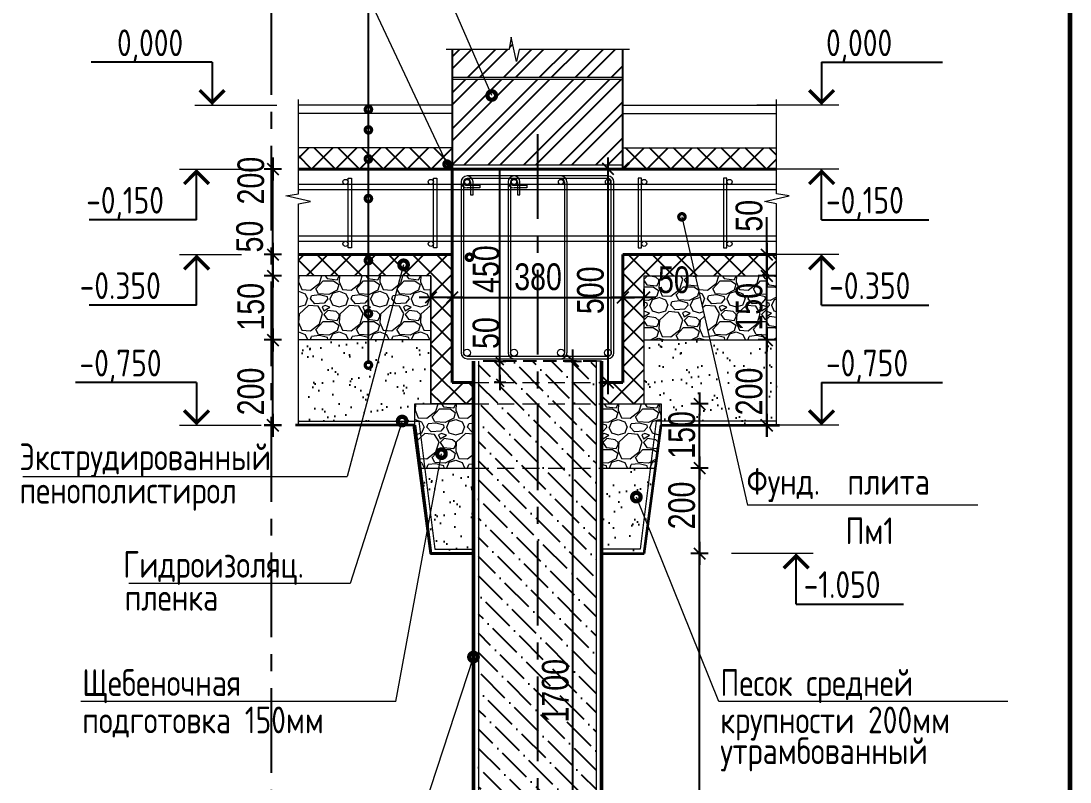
# Model space of a CAD drawing. Extents: x -12289450 to -10763036, y -7834513 to -6150123.
# Drawn here: x -11109377 to -11099544, y -7818330 to -7811202 of the extents above; entities that cross this region are included whole.
import ezdxf

# ---------------------------------------------------------------- set-up
doc = ezdxf.new("R2010")
doc.units = 0
doc.header["$LTSCALE"] = 25
for name, pattern in [('CENTER', [50.8, 31.75, -6.35, 6.35, -6.35]), ('DASHED', [0.75, 0.5, -0.25]), ('HIDDEN', [9.525, 6.35, -3.175])]:
    doc.linetypes.add(name, pattern=pattern)
for name, color, linetype in [('004-ВСПЛИНИИ', 15, 'Continuous'), ('005-РАЗМЕРЫ', 252, 'Continuous'), ('008-ШТРИХОВКА', 252, 'Continuous'), ('014-ОСИ', 251, 'CENTER'), ('osnovnie', 7, 'Continuous')]:
    doc.layers.add(name, color=color, linetype=linetype)
for name, color, linetype, lineweight in [('ROSTV', 5, 'Continuous', 30), ('СТЕНЫ', 5, 'Continuous', 40), ('ФУНДАМЕНТ', 5, 'Continuous', 30), ('фундаменты', 52, 'Continuous', 35)]:
    doc.layers.add(name, color=color, linetype=linetype, lineweight=lineweight)
doc.styles.add('GOST 2.304', font='cs_gost2304.shx')
doc.styles.add('TXT0', font='txt', dxfattribs={"width": 0.8})
pattern_1 = [(45, (-11103735.54, -7812589.54), (-112.253, 112.253), []), (135, (-11103735.54, -7812589.54), (-112.253, -112.253), [])]

# ---------------------------------------------------------------- blocks, each defined once
blk = doc.blocks.new('A8MITTA', base_point=(3180, 3140))
for p, q in [((3180, 3155), (3180, 3125)), ((3160, 3140), (3200, 3140)), ((3170, 3130), (3190, 3150))]:
    blk.add_line(p, q)

msp = doc.modelspace()

# ---------------------------------------------------------------- hatches: boundary and pattern name
at = {"layer": '005-РАЗМЕРЫ', "ltscale": 5}
h = msp.add_hatch(dxfattribs=at)
h.set_pattern_fill('ANSI32', color=256, scale=25, style=0)
h.set_pattern_definition([(45, (-11105335.54, -7812549.54), (-168.38, 168.38), []), (45, (-11105223.3, -7812549.54), (-168.38, 168.38), [])])
h.paths.add_polyline_path([(-11103735.5, -7811729.5), (-11103735.5, -7811469.5), (-11104707.4, -7811469.5), (-11104731.7, -7811582.8), (-11104782.3, -7811353.3), (-11104801.5, -7811469.5), (-11105151.9, -7811469.5), (-11105038.6, -7811729.5)])
h.paths.add_polyline_path([(-11105029.8, -7811749.5), (-11104972.3, -7811881.6, -0.5404), (-11104944.4, -7811899.8, -1), (-11104984.3, -7811899.8, -0.298364), (-11104972.3, -7811881.6), (-11105029.8, -7811749.5), (-11105335.5, -7811749.5), (-11105335.5, -7812549.5), (-11103735.5, -7812549.5), (-11103735.5, -7811749.5)])
h.paths.add_polyline_path([(-11105038.6, -7811729.5), (-11105151.9, -7811469.5), (-11105335.5, -7811469.5), (-11105335.5, -7811729.5)])
at = {"layer": '005-РАЗМЕРЫ', "lineweight": 9, "ltscale": 5}
h = msp.add_hatch(dxfattribs=at)
h.set_pattern_fill('GRAVEL', color=256, scale=15, style=0)
h.set_pattern_definition([(228.0128, (-11105411.222, -7815008.542), (-3048, -3429), [51.258, -5074.573]), (184.96974, (-11105445.512, -7815046.642), (4572, 381.00002), [87.961, -8708.107]), (132.51045, (-11105533.142, -7815054.262), (3810, -4191), [62.022, -6140.208]), (267.2737, (-11105681.732, -7815149.512), (381, 7620), [80.101, -7929.966]), (292.83365, (-11105685.542, -7815229.522), (-1905, 4572), [78.545, -7775.971]), (357.2737, (-11105655.062, -7815301.912), (-7620, 381), [80.101, -7929.966]), (37.69424, (-11105575.052, -7815305.722), (-4953, -3810), [105.929, -10486.967]), (72.25533, (-11105491.232, -7815240.952), (2667, 8382), [100.008, -9900.788]), (121.42957, (-11105460.752, -7815145.702), (-3048, 4953), [80.372, -7956.832]), (175.2364, (-11105502.662, -7815077.122), (4191, -381), [91.757, -4496.09]), (222.39744, (-11105594.102, -7815069.502), (-4572, -4191), [118.662, -11747.516]), (138.8141, (-11105304.542, -7815153.32), (-2667, 2286), [40.5, -4009.585]), (171.46923, (-11105335.022, -7815126.652), (4953, -762), [77.052, -7628.196]), (225, (-11105411.22, -7815115.22), (-5e-14, -381), [53.88, -484.934]), (203.1986, (-11105437.89, -7815069.5), (1905, 762), [29.016, -2872.593]), (291.8014, (-11105464.56, -7815080.93), (-381, 1143), [41.035, -2010.713]), (30.9638, (-11105449.32, -7815119.03), (1143, 762), [66.648, -2154.945]), (161.565, (-11105392.17, -7815084.74), (762, -381), [48.193, -1156.635]), (16.38954, (-11105685.542, -7815080.932), (3810, 1143), [67.513, -6683.824]), (70.3462, (-11105620.772, -7815061.882), (-1524, -4191), [56.64, -5607.332]), (293.1986, (-11105392.17, -7815008.54), (-762, 1905), [58.032, -2843.578]), (343.61046, (-11105369.312, -7815061.882), (-3810, 1143), [67.513, -6683.824]), (339.444, (-11105685.54, -7815317.15), (-1905, 762), [65.105, -3190.16]), (294.77514, (-11105624.582, -7815340.012), (-1905, 4191), [54.551, -5400.539]), (66.8014, (-11105388.36, -7815389.54), (762, 1905), [58.032, -2843.578]), (17.354, (-11105365.502, -7815336.202), (-4953, -1524), [63.867, -6322.856]), (69.444, (-11105575.05, -7815389.54), (-762, -1905), [32.553, -3222.713]), (101.31, (-11105411.22, -7815389.54), (-381, 1524), [19.427, -1923.3]), (165.9638, (-11105415.03, -7815370.49), (1143, -381), [78.545, -1492.358]), (186.009, (-11105491.232, -7815351.442), (3810, 381), [72.79, -7206.205]), (303.69, (-11105449.32, -7815153.32), (-381, 762), [54.95, -1318.766]), (353.15723, (-11105418.842, -7815199.042), (6477, -762), [95.934, -9497.401]), (60.9454, (-11105323.592, -7815210.47), (-1524, -2667), [39.226, -3883.409]), (90, (-11105304.54, -7815176.2), (-381, 381), [22.86, -358.14]), (120.2564, (-11105498.852, -7815340.012), (1524, -2667), [52.93, -5240.091]), (48.0128, (-11105525.522, -7815294.292), (3048, 3429), [102.516, -5023.314]), (0, (-11105456.94, -7815218.1), (381, 381), [99.06, -281.94]), (325.30485, (-11105357.882, -7815218.092), (3810, -2667), [60.241, -5963.898]), (254.0546, (-11105308.35, -7815252.38), (-381, -1524), [55.474, -2718.248]), (207.646, (-11105323.592, -7815305.722), (-7239, -3810), [90.322, -8941.87]), (175.4261, (-11105403.602, -7815347.632), (-4953, 381), [95.554, -9459.877])])
h.paths.add_polyline_path([(-11105135.5, -7814789.5), (-11105685.5, -7814789.5), (-11105685.5, -7814949.5), (-11105648.1, -7814949.5), (-11105593.1, -7815389.5), (-11105505.5, -7815389.5), (-11105445, -7815273.1, -0.280034), (-11105455.8, -7815255.4, -1), (-11105415.9, -7815255.4, -0.562458), (-11105445, -7815273.1), (-11105505.5, -7815389.5), (-11105135.5, -7815389.5)])
h.paths.add_polyline_path([(-11103423, -7814949.5), (-11103375.5, -7814949.5), (-11103375.5, -7814789.5), (-11103935.5, -7814789.5), (-11103935.5, -7815389.5), (-11103478, -7815389.5)])
h.paths.add_polyline_path([(-11103250.8, -7813958.3, -0.414214), (-11103265.8, -7813943.3, -0.414214), (-11103250.8, -7813928.3), (-11103250.8, -7813589.5), (-11103535.5, -7813589.5), (-11103535.5, -7814189.5), (-11103250.8, -7814189.5)])
h.paths.add_polyline_path([(-11103055.9, -7813589.5), (-11103250.8, -7813589.5), (-11103250.8, -7813928.3, -0.414214), (-11103235.8, -7813943.3, -0.414214), (-11103250.8, -7813958.3), (-11103250.8, -7814189.5), (-11102919.3, -7814189.5)])
h.paths.add_polyline_path([(-11102386.6, -7813589.5), (-11102467.6, -7813589.5), (-11103055.9, -7813589.5), (-11102919.3, -7814189.5), (-11102386.6, -7814189.5)], flags=16)
h.paths.add_polyline_path([(-11102294.2, -7813589.5), (-11103055.9, -7813589.5), (-11102919.3, -7814189.5), (-11102294.2, -7814189.5)])
h.paths.add_polyline_path([(-11105648.1, -7814949.5), (-11105685.5, -7814949.5), (-11105685.5, -7814989.5), (-11105635.5, -7815389.5), (-11105593.1, -7815389.5)], flags=17)
h.paths.add_polyline_path([(-11103375.5, -7814989.5), (-11103375.5, -7814949.5), (-11103423, -7814949.5), (-11103478, -7815389.5), (-11103428.9, -7815389.5)], flags=17)
h.paths.add_polyline_path([(-11103469.2, -7813815.2), (-11103044.2, -7813815.2), (-11103044.2, -7813440.2), (-11103469.2, -7813440.2)], flags=9)
h.paths.add_polyline_path([(-11102364.1, -7814158.3), (-11102364.1, -7813599.9), (-11102739.1, -7813599.9), (-11102739.1, -7814158.3)], flags=24)
h = msp.add_hatch(dxfattribs=at)
h.set_pattern_fill('GRAVEL', color=256, scale=15, style=0)
h.set_pattern_definition([(228.0128, (-11106502.596, -7813808.542), (-3048, -3429), [51.258, -5074.573]), (184.9697, (-11106536.886, -7813846.642), (4572, 381.00002), [87.96, -8708.107]), (132.5104, (-11106624.516, -7813854.262), (3810, -4191), [62.022, -6140.208]), (267.2737, (-11106773.106, -7813949.512), (381, 7620), [80.1, -7929.966]), (292.8337, (-11106776.916, -7814029.522), (-1905, 4572), [78.545, -7775.971]), (357.2737, (-11106746.436, -7814101.912), (-7620, 381), [80.1, -7929.966]), (37.6942, (-11106666.426, -7814105.722), (-4953, -3810), [105.929, -10486.967]), (72.2553, (-11106582.606, -7814040.952), (2667, 8382), [100.008, -9900.788]), (121.4296, (-11106552.126, -7813945.702), (-3048, 4953), [80.372, -7956.832]), (175.2364, (-11106594.036, -7813877.122), (4191, -381), [91.757, -4496.09]), (222.3974, (-11106685.476, -7813869.502), (-4572, -4191), [118.662, -11747.516]), (138.814, (-11106395.916, -7813953.32), (-2667, 2286), [40.5, -4009.585]), (171.4692, (-11106426.396, -7813926.652), (4953, -762), [77.052, -7628.196]), (225, (-11106502.6, -7813915.22), (-5e-14, -381), [53.88, -484.93]), (203.1986, (-11106529.266, -7813869.5), (1905, 762), [29.016, -2872.593]), (291.8014, (-11106555.936, -7813880.93), (-381, 1143), [41.035, -2010.713]), (30.964, (-11106540.696, -7813919.03), (1143, 762), [66.65, -2154.945]), (161.565, (-11106483.55, -7813884.74), (762, -381), [48.19, -1156.635]), (16.3895, (-11106776.916, -7813880.932), (3810, 1143), [67.513, -6683.824]), (70.3462, (-11106712.146, -7813861.882), (-1524, -4191), [56.64, -5607.332]), (293.1986, (-11106483.546, -7813808.54), (-762, 1905), [58.032, -2843.578]), (343.6105, (-11106460.686, -7813861.882), (-3810, 1143), [67.513, -6683.824]), (339.444, (-11106776.916, -7814117.15), (-1905, 762), [65.105, -3190.16]), (294.7751, (-11106715.956, -7814140.012), (-1905, 4191), [54.55, -5400.54]), (66.8014, (-11106479.736, -7814189.54), (762, 1905), [58.032, -2843.578]), (17.354, (-11106456.876, -7814136.202), (-4953, -1524), [63.867, -6322.856]), (69.444, (-11106666.426, -7814189.54), (-762, -1905), [32.553, -3222.713]), (101.31, (-11106502.596, -7814189.54), (-381, 1524), [19.427, -1923.3]), (165.964, (-11106506.41, -7814170.49), (1143, -381), [78.545, -1492.36]), (186.009, (-11106582.606, -7814151.442), (3810, 381), [72.79, -7206.205]), (303.69, (-11106540.7, -7813953.32), (-381, 762), [54.95, -1318.766]), (353.1572, (-11106510.216, -7813999.042), (6477, -762), [95.934, -9497.401]), (60.9454, (-11106414.966, -7814010.47), (-1524, -2667), [39.226, -3883.41]), (90, (-11106395.9, -7813976.2), (-381, 381), [22.86, -358.14]), (120.2564, (-11106590.226, -7814140.012), (1524, -2667), [52.93, -5240.09]), (48.0128, (-11106616.896, -7814094.292), (3048, 3429), [102.516, -5023.314]), (0, (-11106548.3, -7814018.1), (381, 381), [99.06, -281.94]), (325.3048, (-11106449.256, -7814018.092), (3810, -2667), [60.241, -5963.898]), (254.0546, (-11106399.726, -7814052.38), (-381, -1524), [55.474, -2718.248]), (207.646, (-11106414.966, -7814105.722), (-7239, -3810), [90.322, -8941.87]), (175.4261, (-11106494.976, -7814147.632), (-4953, 381), [95.554, -9459.877])])
h.paths.add_polyline_path([(-11105977.9, -7814189.5), (-11105535.5, -7814189.5), (-11105535.5, -7813589.5), (-11105818.4, -7813589.5)])
h.paths.add_polyline_path([(-11105977.9, -7814189.5), (-11105818.4, -7813589.5), (-11106776.9, -7813589.5), (-11106776.9, -7814189.5)])
h = msp.add_hatch(dxfattribs=at)
h.set_pattern_fill('GRAVEL', color=256, scale=15, style=0)
h.set_pattern_definition([(228.013, (-11102781.537, -7813808.542), (-3048, -3429), [51.258, -5074.573]), (184.9697, (-11102815.827, -7813846.642), (4572, 381), [87.96, -8708.107]), (132.5104, (-11102903.457, -7813854.262), (3810, -4191), [62.022, -6140.208]), (267.2737, (-11103052.047, -7813949.512), (381, 7620), [80.1, -7929.966]), (292.8337, (-11103055.857, -7814029.522), (-1905, 4572), [78.545, -7775.971]), (357.2737, (-11103025.377, -7814101.912), (-7620, 381), [80.1, -7929.966]), (37.6942, (-11102945.367, -7814105.722), (-4953, -3810), [105.929, -10486.967]), (72.2553, (-11102861.547, -7814040.952), (2667, 8382), [100.008, -9900.788]), (121.4296, (-11102831.067, -7813945.702), (-3048, 4953), [80.372, -7956.832]), (175.2364, (-11102872.977, -7813877.122), (4191, -381), [91.757, -4496.09]), (222.3974, (-11102964.417, -7813869.502), (-4572, -4191), [118.662, -11747.516]), (138.814, (-11102674.857, -7813953.32), (-2667, 2286), [40.5, -4009.585]), (171.4692, (-11102705.337, -7813926.652), (4953, -762), [77.052, -7628.196]), (225, (-11102781.54, -7813915.22), (-5e-14, -381), [53.88, -484.93]), (203.199, (-11102808.207, -7813869.5), (1905, 762), [29.016, -2872.593]), (291.801, (-11102834.88, -7813880.93), (-381, 1143), [41.035, -2010.713]), (30.964, (-11102819.637, -7813919.03), (1143, 762), [66.65, -2154.945]), (161.565, (-11102762.49, -7813884.74), (762, -381), [48.19, -1156.635]), (16.3895, (-11103055.857, -7813880.932), (3810, 1143), [67.513, -6683.824]), (70.346, (-11102991.087, -7813861.882), (-1524, -4191), [56.64, -5607.332]), (293.199, (-11102762.487, -7813808.54), (-762, 1905), [58.03, -2843.578]), (343.6105, (-11102739.627, -7813861.882), (-3810, 1143), [67.513, -6683.824]), (339.444, (-11103055.857, -7814117.15), (-1905, 762), [65.105, -3190.16]), (294.775, (-11102994.897, -7814140.012), (-1905, 4191), [54.55, -5400.54]), (66.8014, (-11102758.677, -7814189.54), (762, 1905), [58.032, -2843.578]), (17.354, (-11102735.817, -7814136.202), (-4953, -1524), [63.867, -6322.856]), (69.444, (-11102945.367, -7814189.54), (-762, -1905), [32.553, -3222.713]), (101.31, (-11102781.54, -7814189.54), (-381, 1524), [19.427, -1923.3]), (165.964, (-11102785.35, -7814170.49), (1143, -381), [78.545, -1492.36]), (186.009, (-11102861.547, -7814151.442), (3810, 381), [72.79, -7206.205]), (303.69, (-11102819.64, -7813953.32), (-381, 762), [54.95, -1318.77]), (353.1572, (-11102789.157, -7813999.042), (6477, -762), [95.934, -9497.401]), (60.9454, (-11102693.907, -7814010.47), (-1524, -2667), [39.226, -3883.41]), (90, (-11102674.86, -7813976.2), (-381, 381), [22.86, -358.14]), (120.2564, (-11102869.167, -7814140.012), (1524, -2667), [52.93, -5240.09]), (48.013, (-11102895.837, -7814094.292), (3048, 3429), [102.516, -5023.314]), (0, (-11102827.26, -7814018.1), (381, 381), [99.06, -281.94]), (325.305, (-11102728.197, -7814018.092), (3810, -2667), [60.241, -5963.898]), (254.055, (-11102678.667, -7814052.38), (-381, -1524), [55.474, -2718.248]), (207.646, (-11102693.907, -7814105.722), (-7239, -3810), [90.322, -8941.87]), (175.426, (-11102773.917, -7814147.632), (-4953, 381), [95.554, -9459.877])])
h.paths.add_polyline_path([(-11102919.3, -7814189.5), (-11102386.6, -7814189.5), (-11102386.6, -7813589.5), (-11102467.6, -7813589.5), (-11103055.9, -7813589.5)])
h.paths.add_polyline_path([(-11102364.1, -7814158.3), (-11102364.1, -7813599.9), (-11102739.1, -7813599.9), (-11102739.1, -7814158.3)], flags=9)
at = {"layer": '005-РАЗМЕРЫ', "ltscale": 5}
h = msp.add_hatch(dxfattribs=at)
h.set_pattern_fill('AR-SAND', color=256, scale=5, style=0)
h.set_pattern_definition([(37.5, (-11106776.92, -7814949.54), (-8, 244.707), [0, -193.04, 0, -215.9, 0, -206.375]), (7.5, (-11106776.9, -7814949.54), (224.76, 358.41), [0, -104.14, 0, -173.99, 0, -66.675]), (327.5, (-11106933.13, -7814949.54), (395.496, 0.72), [0, -63.5, 0, -228.6, 0, -298.45]), (317.5, (-11106933.13, -7814949.54), (381.78, 111.465), [0, -31.75, 0, -149.86, 0, -171.45])])
h.paths.add_polyline_path([(-11106180, -7814949.5), (-11105824.1, -7814949.5, -1), (-11105784.2, -7814949.5), (-11105685.5, -7814949.5), (-11105685.5, -7814789.5), (-11105535.5, -7814789.5), (-11105535.5, -7814189.5), (-11105977.9, -7814189.5)])
h.paths.add_polyline_path([(-11106776.9, -7814949.5), (-11106180, -7814949.5), (-11105977.9, -7814189.5), (-11106776.9, -7814189.5)])
h = msp.add_hatch(dxfattribs=at)
h.set_pattern_fill('AR-SAND', color=256, scale=5, style=0)
h.set_pattern_definition([(37.5, (-11105635.54, -7816189.54), (-8, 244.707), [0, -193.04, 0, -215.9, 0, -206.375]), (7.5, (-11105635.54, -7816189.54), (224.762, 358.413), [0, -104.14, 0, -173.99, 0, -66.675]), (327.5, (-11105791.75, -7816189.54), (395.496, 0.719), [0, -63.5, 0, -228.6, 0, -298.45]), (317.5, (-11105791.75, -7816189.54), (381.778, 111.465), [0, -31.75, 0, -149.86, 0, -171.45])])
h.paths.add_polyline_path([(-11102294.2, -7814189.5), (-11103250.8, -7814189.5), (-11103250.8, -7814410.2, -0.414214), (-11103235.8, -7814425.2, -1), (-11103265.8, -7814425.2, -0.414214), (-11103250.8, -7814410.2), (-11103250.8, -7814189.5), (-11103535.5, -7814189.5), (-11103535.5, -7814789.5), (-11103375.5, -7814789.5), (-11103375.5, -7814989.5), (-11102294.2, -7814989.5)])
h.paths.add_polyline_path([(-11105135.5, -7815389.5), (-11105505.5, -7815389.5), (-11105576.1, -7815525.7), (-11105498.1, -7816149.5), (-11105135.5, -7816149.5)])
h.paths.add_polyline_path([(-11105576.1, -7815525.7), (-11105610.3, -7815591.6), (-11105535.5, -7816189.5), (-11105135.5, -7816189.5), (-11105135.5, -7816149.5), (-11105498.1, -7816149.5)])
h.paths.add_polyline_path([(-11103735.5, -7815389.5), (-11103935.5, -7815389.5), (-11103935.5, -7816149.5), (-11103735.5, -7816149.5)])
h.paths.add_polyline_path([(-11103478, -7815389.5), (-11103735.5, -7815389.5), (-11103735.5, -7816149.5), (-11103573, -7816149.5)])
h.paths.add_polyline_path([(-11103428.9, -7815389.5), (-11103478, -7815389.5), (-11103573, -7816149.5), (-11103735.5, -7816149.5), (-11103735.5, -7816189.5), (-11103535.5, -7816189.5)])
h.paths.add_polyline_path([(-11103735.5, -7816149.5), (-11103935.5, -7816149.5), (-11103935.5, -7816189.5), (-11103735.5, -7816189.5)])
h.paths.add_polyline_path([(-11105593.1, -7815389.5), (-11105635.5, -7815389.5), (-11105610.3, -7815591.6), (-11105576.1, -7815525.7)])
h.paths.add_polyline_path([(-11105505.5, -7815389.5), (-11105593.1, -7815389.5), (-11105576.1, -7815525.7)])
h.paths.add_polyline_path([(-11102364.1, -7814968.2), (-11102364.1, -7814376.6), (-11102739.1, -7814376.6), (-11102739.1, -7814968.2)], flags=24)
h.paths.add_polyline_path([(-11102994.9, -7815358.3), (-11102994.9, -7814799.9), (-11103369.9, -7814799.9), (-11103369.9, -7815358.3)], flags=9)
at = {"layer": '008-ШТРИХОВКА', "ltscale": 5}
h = msp.add_hatch(dxfattribs=at)
h.set_pattern_fill('ANSI37', color=256, scale=50, style=0)
h.set_pattern_definition(pattern_1)
h.paths.add_polyline_path([(-11106776.9, -7812389.5), (-11105335.5, -7812389.5), (-11105335.5, -7812549.5), (-11105335.5, -7812589.5), (-11106776.9, -7812589.5)])
h.paths.add_polyline_path([(-11105835.3, -7812494.3, 1), (-11105805.3, -7812494.3, 1)], flags=16)
h = msp.add_hatch(dxfattribs=at)
h.set_pattern_fill('ANSI37', color=256, scale=50, style=0)
h.set_pattern_definition(pattern_1)
h.paths.add_polyline_path([(-11102294.2, -7812389.5), (-11103735.5, -7812389.5), (-11103735.5, -7812549.5), (-11103735.5, -7812589.5), (-11102294.2, -7812589.5)])
h.paths.add_polyline_path([(-11103235.8, -7812494.3, -1), (-11103265.8, -7812494.3, -1)], flags=16)
h = msp.add_hatch(dxfattribs=at)
h.set_pattern_fill('ANSI37', color=256, scale=50, style=0)
h.set_pattern_definition([(45, (-11106776.92, -7814789.54), (-112.253, 112.253), []), (135, (-11106776.92, -7814789.54), (-112.253, -112.253), [])])
h.paths.add_polyline_path([(-11106776.9, -7813389.5), (-11106776.9, -7813589.5), (-11105842.5, -7813589.5), (-11105799.8, -7813504, -0.284174), (-11105810.8, -7813486.2, -1), (-11105770.9, -7813486.2, -0.557421), (-11105799.8, -7813504), (-11105842.5, -7813589.5), (-11105535.5, -7813589.5), (-11105535.5, -7813792.7), (-11105427.5, -7813792.7), (-11105335.5, -7813792.7), (-11105335.5, -7813711.7), (-11105335.5, -7813389.5)])
h.paths.add_polyline_path([(-11105535.5, -7814789.5), (-11105135.5, -7814789.5), (-11105135.5, -7814589.5), (-11105151.4, -7814589.5), (-11105335.5, -7814589.5), (-11105335.5, -7813792.7), (-11105383.5, -7813792.7), (-11105443.5, -7813792.7), (-11105535.5, -7813792.7), (-11105535.5, -7813873.7)])
h.paths.add_polyline_path([(-11103935.5, -7814589.5), (-11103935.5, -7814789.5), (-11103535.5, -7814789.5), (-11103535.5, -7813792.7), (-11103643.5, -7813792.7), (-11103735.5, -7813792.7), (-11103735.5, -7813873.7), (-11103735.5, -7814589.5)])
h.paths.add_polyline_path([(-11103535.5, -7813589.5), (-11103055.9, -7813589.5), (-11103101.4, -7813389.5), (-11103735.5, -7813389.5), (-11103735.5, -7813792.7), (-11103627.5, -7813792.7), (-11103535.5, -7813792.7), (-11103535.5, -7813711.7)])
h.paths.add_polyline_path([(-11102386.6, -7813589.5), (-11102386.6, -7813389.5), (-11102467.6, -7813389.5), (-11103101.4, -7813389.5), (-11103055.9, -7813589.5)])
h.paths.add_polyline_path([(-11102386.6, -7813589.5), (-11102305.6, -7813589.5), (-11102294.2, -7813589.5), (-11102294.2, -7813389.5), (-11102386.6, -7813389.5), (-11102386.6, -7813497.5)])
h.paths.add_polyline_path([(-11103469.2, -7813815.2), (-11103044.2, -7813815.2), (-11103044.2, -7813440.2), (-11103469.2, -7813440.2)], flags=9)
at = {"layer": '008-ШТРИХОВКА', "ltscale": 4}
h = msp.add_hatch(dxfattribs=at)
h.set_pattern_fill('ANSI36', color=256, scale=40, angle=90, style=0)
h.set_pattern_definition([(135, (38459954.49, 17326387.05), (-246.95704333, 67.3519209), [317.5, -63.5, 0, -63.5])])
h.paths.add_polyline_path([(-11104535.5, -7814589.5), (-11105087.5, -7814589.5), (-11105087.5, -7814789.5), (-11104535.5, -7814789.5)])
h.paths.add_polyline_path([(-11104535.5, -7814389.5), (-11104887, -7814389.5), (-11104887, -7814461.5), (-11104887, -7814589.5), (-11104535.5, -7814589.5)])
h.paths.add_polyline_path([(-11104202.8, -7814389.5), (-11104535.5, -7814389.5), (-11104535.5, -7814589.5), (-11104202.8, -7814589.5)])
h.paths.add_polyline_path([(-11104202.8, -7814589.5), (-11104535.5, -7814589.5), (-11104535.5, -7814789.5), (-11104202.8, -7814789.5)])
h.paths.add_polyline_path([(-11103983.5, -7814589.5), (-11104202.8, -7814589.5), (-11104202.8, -7814789.5), (-11103983.5, -7814789.5)])
h.paths.add_polyline_path([(-11103983.5, -7814389.5), (-11104202.8, -7814389.5), (-11104202.8, -7814495.5), (-11104202.8, -7814589.5), (-11103983.5, -7814589.5)])
h.paths.add_polyline_path([(-11104887, -7814517.5), (-11104887, -7814389.5), (-11104941, -7814389.5), (-11105087.5, -7814389.5), (-11105087.5, -7814589.5), (-11104887, -7814589.5)])
h.paths.add_polyline_path([(-11104535.5, -7814789.5), (-11105087.5, -7814789.5), (-11105087.5, -7815389.5), (-11104535.5, -7815389.5)])
h.paths.add_polyline_path([(-11104202.8, -7814789.5), (-11104535.5, -7814789.5), (-11104535.5, -7815389.5), (-11104202.8, -7815389.5)])
h.paths.add_polyline_path([(-11103983.5, -7814789.5), (-11104202.8, -7814789.5), (-11104202.8, -7815389.5), (-11103983.5, -7815389.5)])
h.paths.add_polyline_path([(-11103983.5, -7815389.5), (-11104202.8, -7815389.5), (-11104202.8, -7816149.5), (-11103983.5, -7816149.5)])
h.paths.add_polyline_path([(-11104202.8, -7815389.5), (-11104535.5, -7815389.5), (-11104535.5, -7816149.5), (-11104202.8, -7816149.5)])
h.paths.add_polyline_path([(-11104535.5, -7815389.5), (-11105087.5, -7815389.5), (-11105087.5, -7816149.5), (-11104535.5, -7816149.5)])
h.paths.add_polyline_path([(-11104535.5, -7816149.5), (-11105087.5, -7816149.5), (-11105087.5, -7820389.8), (-11104535.5, -7820389.8)])
h.paths.add_polyline_path([(-11104202.8, -7816149.5), (-11104535.5, -7816149.5), (-11104535.5, -7820389.8), (-11104202.8, -7820389.8)])
h.paths.add_polyline_path([(-11103983.5, -7816149.5), (-11104202.8, -7816149.5), (-11104202.8, -7820389.8), (-11103983.5, -7820389.8)])
h.paths.add_polyline_path([(-11103983.5, -7820790.4), (-11104202.8, -7820790.4), (-11104202.8, -7821189.5), (-11103983.5, -7821189.5)])
h.paths.add_polyline_path([(-11103983.5, -7820389.8), (-11104202.8, -7820389.8), (-11104202.8, -7820790.4), (-11103983.5, -7820790.4)])
h.paths.add_polyline_path([(-11104202.8, -7820389.8), (-11104535.5, -7820389.8), (-11104535.5, -7820790.4), (-11104202.8, -7820790.4)])
h.paths.add_polyline_path([(-11104202.8, -7820790.4), (-11104535.5, -7820790.4), (-11104535.5, -7821189.5), (-11104202.8, -7821189.5)])
h.paths.add_polyline_path([(-11104535.5, -7820389.8), (-11105087.5, -7820389.8), (-11105087.5, -7821189.5), (-11104535.5, -7821189.5)])
h.paths.add_polyline_path([(-11104857.7, -7820382.3), (-11104360.7, -7820382.3), (-11104360.7, -7820067.3), (-11104857.7, -7820067.3)], flags=9)
h.paths.add_polyline_path([(-11104210.3, -7817779.9), (-11104210.3, -7817170.9), (-11104525.3, -7817170.9), (-11104525.3, -7817779.9)], flags=24)

# ---------------------------------------------------------------- linework, layer by layer
at = {"lineweight": 13, "ltscale": 20}
for p, q in [((-11104964.3, -7811899.8), (-11105573.7, -7810501.5)), ((-11105383, -7812542.8), (-11106103.5, -7811011.7)), ((-11105790.9, -7813486.2), (-11106318.3, -7815470)), ((-11105804.2, -7814949.5), (-11106292.6, -7816470)), ((-11105864.7, -7817577.2), (-11105435.8, -7815255.4)), ((-11109360.2, -7815470), (-11106318.3, -7815470)), ((-11102835.7, -7817577.2), (-11103608.9, -7815661.4)), ((-11100409.6, -7815736), (-11102567.5, -7815736)), ((-11106292.6, -7816470), (-11108365.8, -7816470)), ((-11105671.6, -7818791.9), (-11105135.5, -7817159.5)), ((-11105864.7, -7817577.2), (-11108816.1, -7817577.2)), ((-11100128.1, -7817577.2), (-11102835.7, -7817577.2))]:
    msp.add_line(p, q, dxfattribs=at)
at = {"linetype": 'Continuous', "lineweight": 25, "ltscale": 20}
for p, q in [((-11107586, -7811589.3), (-11108719.2, -7811589.3)), ((-11107586, -7811589.3), (-11107586, -7811989.5)), ((-11101872.4, -7811589.3), (-11100739.1, -7811589.3)), ((-11101872.4, -7811589.3), (-11101872.4, -7811989.5)), ((-11107731.1, -7813063.8), (-11107731.1, -7812589.5)), ((-11101872.4, -7812876.8), (-11101872.4, -7812589.5)), ((-11101872.4, -7813063.8), (-11101872.4, -7812589.5)), ((-11107731.1, -7813063.8), (-11108737.4, -7813063.8)), ((-11101872.4, -7813063.8), (-11100866.1, -7813063.8)), ((-11107731.1, -7813676.8), (-11107731.1, -7813389.5)), ((-11107731.1, -7813863.8), (-11107731.1, -7813389.5)), ((-11101872.4, -7813676.8), (-11101872.4, -7813389.5)), ((-11101872.4, -7813863.8), (-11101872.4, -7813389.5)), ((-11107731.1, -7813863.8), (-11108737.4, -7813863.8)), ((-11101872.4, -7813863.8), (-11100866.1, -7813863.8)), ((-11107731.1, -7814589.3), (-11108864.3, -7814589.3)), ((-11107731.1, -7814589.3), (-11107731.1, -7814989.5)), ((-11101872.4, -7814589.3), (-11100739.1, -7814589.3)), ((-11101872.4, -7814589.3), (-11101872.4, -7814989.5)), ((-11102111.2, -7816476.8), (-11102111.2, -7816189.5)), ((-11102111.2, -7816663.8), (-11102111.2, -7816189.5)), ((-11102111.2, -7816663.8), (-11101104.9, -7816663.8))]:
    msp.add_line(p, q, dxfattribs=at)
at = {"linetype": 'Continuous', "lineweight": 60, "ltscale": 75, "extrusion": (1, 0, 0), "elevation": -11099544.1}
msp.add_lwpolyline([(-7834005.3, 0), (-7805313.3, 0)], dxfattribs=at)
at = {"lineweight": 25, "ltscale": 20}
msp.add_lwpolyline([(-11106120.3, -7814412.2), (-11106120.3, -7806957.3)], dxfattribs=at)
at = {"linetype": 'Continuous', "lineweight": 25, "ltscale": 20, "const_width": 32}
for points in [[(-11107469.3, -7811850.2), (-11107586, -7811966.9), (-11107702.7, -7811850.2)], [(-11101989, -7811850.2), (-11101872.4, -7811966.9), (-11101755.7, -7811850.2)], [(-11107614.4, -7812728.9), (-11107731.1, -7812612.2), (-11107847.8, -7812728.9)], [(-11107614.4, -7812728.9), (-11107731.1, -7812612.2), (-11107847.8, -7812728.9)], [(-11101989, -7812728.9), (-11101872.4, -7812612.2), (-11101755.7, -7812728.9)], [(-11101989, -7812728.9), (-11101872.4, -7812612.2), (-11101755.7, -7812728.9)], [(-11107614.4, -7813528.9), (-11107731.1, -7813412.2), (-11107847.8, -7813528.9)], [(-11107614.4, -7813528.9), (-11107731.1, -7813412.2), (-11107847.8, -7813528.9)], [(-11101989, -7813528.9), (-11101872.4, -7813412.2), (-11101755.7, -7813528.9)], [(-11101989, -7813528.9), (-11101872.4, -7813412.2), (-11101755.7, -7813528.9)], [(-11107614.4, -7814850.2), (-11107731.1, -7814966.9), (-11107847.8, -7814850.2)], [(-11101989, -7814850.2), (-11101872.4, -7814966.9), (-11101755.7, -7814850.2)], [(-11102227.9, -7816328.9), (-11102111.2, -7816212.2), (-11101994.5, -7816328.9)], [(-11102227.9, -7816328.9), (-11102111.2, -7816212.2), (-11101994.5, -7816328.9)]]:
    msp.add_lwpolyline(points, dxfattribs=at)
at = {"lineweight": 25, "ltscale": 20}
for points, const_width in [([(-11104944.4, -7811899.8, 1), (-11104984.3, -7811899.8, 1)], 79.8), ([(-11106105.3, -7812030.6, 1), (-11106135.3, -7812030.6, 1)], 60), ([(-11106105.3, -7812222.5, 1), (-11106135.3, -7812222.5, 1)], 60), ([(-11106105.3, -7812494.3, 1), (-11106135.3, -7812494.3, 1)], 60), ([(-11105368, -7812542.8, 1), (-11105398, -7812542.8, 1)], 60), ([(-11106105.3, -7812865.3, 1), (-11106135.3, -7812865.3, 1)], 60), ([(-11103166.6, -7813037, 1), (-11103196.6, -7813037, 1)], 60), ([(-11105158.9, -7813415.5, 1), (-11105188.9, -7813415.5, 1)], 60), ([(-11106105.3, -7813446.1, 1), (-11106135.3, -7813446.1, 1)], 60), ([(-11105770.9, -7813486.2, 1), (-11105810.8, -7813486.2, 1)], 79.8), ([(-11106105.3, -7813943.3, 1), (-11106135.3, -7813943.3, 1)], 60), ([(-11106105.3, -7814425.2, 1), (-11106135.3, -7814425.2, 1)], 60), ([(-11105784.2, -7814949.5, 1), (-11105824.1, -7814949.5, 1)], 79.8), ([(-11105415.9, -7815255.4, 1), (-11105455.8, -7815255.4, 1)], 79.8), ([(-11103588.9, -7815661.4, 1), (-11103628.8, -7815661.4, 1)], 79.8), ([(-11105115.6, -7817159.5, 1), (-11105155.5, -7817159.5, 1)], 79.8)]:
    msp.add_lwpolyline(points, format="xyb", close=True, dxfattribs=dict(at, const_width=const_width))
at = {"lineweight": 13, "ltscale": 20}
msp.add_lwpolyline([(-11103181.6, -7813037), (-11102567.5, -7815736)], dxfattribs=at)
at = {"layer": '004-ВСПЛИНИИ', "color": 0, "lineweight": 0}
for points in [[(-11103673, -7811469.5), (-11104707.4, -7811469.5), (-11104731.7, -7811582.8), (-11104782.3, -7811353.3), (-11104801.5, -7811469.5), (-11105390.4, -7811469.5)], [(-11106776.9, -7814989.5), (-11106776.9, -7812916.4), (-11106663.7, -7812892.1), (-11106893.2, -7812841.5), (-11106776.9, -7812822.3), (-11106776.9, -7811937.2)], [(-11102294.2, -7814989.5), (-11102294.2, -7812916.4), (-11102407.4, -7812892.1), (-11102177.9, -7812841.5), (-11102294.2, -7812822.3), (-11102294.2, -7811937.2)]]:
    msp.add_lwpolyline(points, dxfattribs=at)
at = {"layer": '005-РАЗМЕРЫ', "ltscale": 5}
for p, q in [((-11107015.8, -7814989.5), (-11107015.8, -7812539)), ((-11104887, -7814389.5), (-11104887, -7812589.5)), ((-11103873.1, -7814589.5), (-11103873.1, -7812594.9)), ((-11102386.6, -7814989.5), (-11102386.6, -7813039.5)), ((-11105383.5, -7813792.7), (-11103761, -7813792.7)), ((-11104887, -7814585.9), (-11104887, -7814393.1)), ((-11104202.8, -7821389.5), (-11104202.8, -7814392.9)), ((-11103017.4, -7817229.5), (-11103017.4, -7814881.5)), ((-11103017.4, -7821389.5), (-11103017.4, -7817229.5))]:
    msp.add_line(p, q, dxfattribs=at)
at = {"layer": '005-РАЗМЕРЫ', "color": 2, "linetype": 'DASHED', "ltscale": 10}
msp.add_line((-11103983.5, -7814389.5), (-11105087.5, -7814389.5), dxfattribs=at)
at = {"layer": '014-ОСИ'}
msp.add_line((-11104535.5, -7812261.8), (-11104535.5, -7822829.2), dxfattribs=at)
msp.add_lwpolyline([(-11107027.5, -7820785.1), (-11107027.5, -7808699.5)], dxfattribs=at)
at = {"layer": 'osnovnie', "color": 3, "lineweight": 0, "ltscale": 100}
for p, q in [((-11103875.5, -7812653.5), (-11105195.5, -7812653.5)), ((-11103875.5, -7812677.5), (-11105195.5, -7812677.5)), ((-11102294.2, -7812733.5), (-11106776.9, -7812733.6)), ((-11105251.5, -7812709.5), (-11105251.5, -7814309.5)), ((-11105227.5, -7812709.5), (-11105227.5, -7814309.5)), ((-11104811.5, -7812709.5), (-11104811.5, -7814309.5)), ((-11104787.5, -7812709.5), (-11104787.5, -7814309.5)), ((-11104283.5, -7812709.5), (-11104283.5, -7814309.5)), ((-11104259.5, -7812709.5), (-11104259.5, -7814309.5)), ((-11103843.5, -7814309.5), (-11103843.5, -7812709.5)), ((-11103819.5, -7814309.5), (-11103819.5, -7812709.5)), ((-11106776.9, -7812781.6), (-11102294.2, -7812781.5)), ((-11102294.2, -7813217.5), (-11106776.9, -7813217.6)), ((-11106776.9, -7813265.6), (-11102294.2, -7813265.5)), ((-11105195.5, -7814341.5), (-11103875.5, -7814341.5)), ((-11105195.5, -7814365.5), (-11103875.5, -7814365.5))]:
    msp.add_line(p, q, dxfattribs=at)
for points in [[(-11106311.5, -7812673.6), (-11106279.5, -7812673.6), (-11106279.5, -7813326.2), (-11106311.5, -7813326.2), (-11106311.5, -7812673.6)], [(-11105511.5, -7812673.6), (-11105479.5, -7812673.6), (-11105479.5, -7813326.2), (-11105511.5, -7813326.2), (-11105511.5, -7812673.6)], [(-11103559.5, -7812673.6), (-11103591.5, -7812673.6), (-11103591.5, -7813326.2), (-11103559.5, -7813326.2), (-11103559.5, -7812673.6)], [(-11102759.5, -7812673.6), (-11102791.5, -7812673.6), (-11102791.5, -7813326.2), (-11102759.5, -7813326.2), (-11102759.5, -7812673.6)]]:
    msp.add_lwpolyline(points, close=True, dxfattribs=at)
for points in [[(-11105195.5, -7812741.5), (-11105075.5, -7812741.5), (-11105075.5, -7812765.5), (-11105195.5, -7812765.5)], [(-11105163.5, -7812709.5), (-11105163.5, -7812829.5), (-11105139.5, -7812829.5), (-11105139.5, -7812709.5)], [(-11104755.5, -7812741.5), (-11104635.5, -7812741.5), (-11104635.5, -7812765.5), (-11104755.5, -7812765.5)], [(-11104723.5, -7812709.5), (-11104723.5, -7812829.5), (-11104699.5, -7812829.5), (-11104699.5, -7812709.5)]]:
    msp.add_lwpolyline(points, dxfattribs=at)
for centre, radius in [((-11106335.5, -7812709.6), 24), ((-11105535.5, -7812709.6), 24), ((-11105195.5, -7812709.5), 24), ((-11105195.5, -7812709.5), 24), ((-11104755.5, -7812709.5), 24), ((-11104315.5, -7812709.5), 24), ((-11103875.5, -7812709.5), 24), ((-11103535.5, -7812709.6), 24), ((-11102735.5, -7812709.6), 24), ((-11106335.6, -7813289.6), 24), ((-11105535.6, -7813289.6), 24), ((-11103535.5, -7813289.6), 24), ((-11102735.5, -7813289.6), 24), ((-11105195.5, -7814309.5), 32), ((-11104755.5, -7814309.5), 32), ((-11104315.5, -7814309.5), 32), ((-11103875.5, -7814309.5), 32)]:
    msp.add_circle(centre, radius, dxfattribs=at)
for centre, radius, start, end in [((-11105195.5, -7812709.5), 56, 90, 180), ((-11105195.5, -7812709.5), 32, 90, 180), ((-11105195.5, -7812709.5), 56, 0, 90), ((-11105195.5, -7812709.5), 32, 0, 90), ((-11104755.5, -7812709.5), 56, 90, 180), ((-11104755.5, -7812709.5), 56, 90, 180), ((-11104755.5, -7812709.5), 32, 90, 180), ((-11104755.5, -7812709.5), 32, 90, 180), ((-11104755.5, -7812709.5), 56, 0, 90), ((-11104755.5, -7812709.5), 32, 0, 90), ((-11104315.5, -7812709.5), 56, 0, 90), ((-11104315.5, -7812709.5), 56, 0, 90), ((-11104315.5, -7812709.5), 32, 0, 90), ((-11103875.5, -7812709.5), 56, 0, 90), ((-11103875.5, -7812709.5), 32, 0, 90), ((-11105195.5, -7812709.5), 56, 180, 270), ((-11105195.5, -7812709.5), 32, 180, 270), ((-11104755.5, -7812709.5), 56, 180, 270), ((-11104755.5, -7812709.5), 32, 180, 270), ((-11105195.5, -7814309.5), 56, 180, 270), ((-11105195.5, -7814309.5), 32, 180, 270), ((-11104755.5, -7814309.5), 56, 180, 270), ((-11104755.5, -7814309.5), 32, 180, 270), ((-11104315.5, -7814309.5), 32, 270, 0), ((-11104315.5, -7814309.5), 56, 270, 0), ((-11103875.5, -7814309.5), 32, 270, 0), ((-11103875.5, -7814309.5), 56, 270, 0)]:
    msp.add_arc(centre, radius, start, end, dxfattribs=at)
at = {"layer": 'ROSTV', "color": 4, "lineweight": 35}
msp.add_lwpolyline([(-11103679.8, -7812535.1), (-11103735.5, -7812589.5), (-11105335.5, -7812589.5), (-11105401, -7812525.1)], dxfattribs=at)
msp.add_lwpolyline([(-11103679.8, -7812535.1), (-11103735.5, -7812589.5), (-11105335.5, -7812589.5), (-11105401, -7812525.1)], dxfattribs=at)
at = {"layer": 'СТЕНЫ', "lineweight": 25, "ltscale": 3}
for p, q in [((-11105335.5, -7811469.5), (-11105335.5, -7812589.5)), ((-11103735.5, -7812589.5), (-11103735.5, -7811469.5))]:
    msp.add_line(p, q, dxfattribs=at)
at = {"layer": 'СТЕНЫ', "color": 0, "lineweight": 5, "ltscale": 4}
for p, q in [((-11107746.3, -7811989.5), (-11106980.2, -7811989.5)), ((-11101712, -7811989.5), (-11102478.1, -7811989.5)), ((-11107891.4, -7812589.5), (-11107125.3, -7812589.5)), ((-11101712, -7812589.5), (-11102478.1, -7812589.5)), ((-11107891.4, -7813389.5), (-11107309.3, -7813389.5)), ((-11101712, -7813389.5), (-11102294.2, -7813389.5)), ((-11107891.4, -7814989.5), (-11107125.3, -7814989.5)), ((-11102249.6, -7814989.5), (-11103015.7, -7814989.5)), ((-11101712, -7814989.5), (-11102478.1, -7814989.5)), ((-11101950.8, -7816189.5), (-11102717, -7816189.5))]:
    msp.add_line(p, q, dxfattribs=at)
at = {"layer": 'СТЕНЫ', "lineweight": 40, "ltscale": 10}
for p, q in [((-11105335.5, -7814589.5), (-11105335.5, -7812589.5)), ((-11105335.5, -7812589.5), (-11103735.5, -7812589.5)), ((-11105335.5, -7814589.5), (-11105335.5, -7812589.5)), ((-11105335.5, -7812589.5), (-11103735.5, -7812589.5)), ((-11103735.5, -7813389.5), (-11103735.5, -7814589.5)), ((-11105135.5, -7814589.5), (-11105335.5, -7814589.5)), ((-11103735.5, -7814589.5), (-11103935.5, -7814589.5)), ((-11103735.5, -7814589.5), (-11103935.5, -7814589.5))]:
    msp.add_line(p, q, dxfattribs=at)
at = {"layer": 'СТЕНЫ', "ltscale": 3}
for p, q in [((-11105335.5, -7812589.5), (-11105335.5, -7814589.5)), ((-11105335.5, -7813389.5), (-11106776.9, -7813389.5)), ((-11103735.5, -7814589.5), (-11103735.5, -7813389.5)), ((-11103735.5, -7813389.5), (-11102294.2, -7813389.5)), ((-11105335.5, -7814589.5), (-11105135.5, -7814589.5)), ((-11103935.5, -7814589.5), (-11103735.5, -7814589.5))]:
    msp.add_line(p, q, dxfattribs=at)
at = {"layer": 'СТЕНЫ', "color": 0, "linetype": 'DASHED', "lineweight": 25, "ltscale": 10}
msp.add_line((-11105142.6, -7814589.5), (-11105335.5, -7814589.5), dxfattribs=at)
msp.add_line((-11105142.6, -7814589.5), (-11105335.5, -7814589.5), dxfattribs=at)
at = {"layer": 'СТЕНЫ', "linetype": 'Continuous', "lineweight": 35, "ltscale": 75}
for p, q in [((-11105535.5, -7816189.5), (-11105695.5, -7814989.5)), ((-11105685.5, -7814989.5), (-11105535.5, -7816189.5)), ((-11103535.5, -7816189.5), (-11103375.5, -7814989.5)), ((-11105535.5, -7816189.5), (-11105135.5, -7816189.5)), ((-11105135.5, -7816189.5), (-11105135.5, -7822389.5)), ((-11103935.5, -7822389.5), (-11103935.5, -7816189.5)), ((-11103935.5, -7816189.5), (-11103535.5, -7816189.5))]:
    msp.add_line(p, q, dxfattribs=at)
at = {"layer": 'СТЕНЫ', "color": 4, "lineweight": 9, "ltscale": 10}
for p, q in [((-11105648.1, -7814949.5), (-11105498.1, -7816149.5)), ((-11105498.1, -7816149.5), (-11105135.5, -7816149.5))]:
    msp.add_line(p, q, dxfattribs=at)
at = {"layer": 'СТЕНЫ', "lineweight": 9, "ltscale": 3}
for points in [[(-11105335.5, -7811469.5), (-11105335.5, -7811729.5), (-11105335.5, -7811729.5), (-11103735.5, -7811729.5), (-11103735.5, -7811469.5)], [(-11105335.5, -7811989.5), (-11106776.9, -7811989.5)], [(-11103735.5, -7811989.5), (-11102294.2, -7811989.5)], [(-11105335.5, -7812069.5), (-11106776.9, -7812069.5)], [(-11103735.5, -7812069.5), (-11102294.2, -7812069.5)], [(-11105335.5, -7812389.5), (-11106776.9, -7812389.5)], [(-11103735.5, -7812389.5), (-11102294.2, -7812389.5)]]:
    msp.add_lwpolyline(points, dxfattribs=at)
msp.add_lwpolyline([(-11105335.5, -7812549.5), (-11105335.5, -7812549.5), (-11103735.5, -7812549.5), (-11103735.5, -7811749.5), (-11105335.5, -7811749.5)], close=True, dxfattribs=at)
at = {"layer": 'СТЕНЫ', "lineweight": 40, "ltscale": 10}
for points in [[(-11105335.5, -7812589.5), (-11106776.9, -7812589.5)], [(-11103735.5, -7812589.5), (-11102294.2, -7812589.5)], [(-11103735.5, -7813389.5), (-11102294.2, -7813389.5)]]:
    msp.add_lwpolyline(points, dxfattribs=at)
at = {"layer": 'СТЕНЫ', "lineweight": 9, "ltscale": 4}
for points in [[(-11105135.5, -7814789.5), (-11105535.5, -7814789.5), (-11105535.5, -7813589.5), (-11106776.9, -7813589.5)], [(-11105535.5, -7813589.5), (-11105535.5, -7814789.5), (-11105135.5, -7814789.5)], [(-11103935.5, -7814789.5), (-11103535.5, -7814789.5), (-11103535.5, -7813589.5), (-11102294.2, -7813589.5)]]:
    msp.add_lwpolyline(points, dxfattribs=at)
at = {"layer": 'СТЕНЫ', "color": 0, "linetype": 'DASHED', "lineweight": 25, "ltscale": 10}
for points in [[(-11105135.5, -7816189.5), (-11105135.5, -7814589.5)], [(-11103935.5, -7816189.5), (-11103935.5, -7814589.5)]]:
    msp.add_lwpolyline(points, dxfattribs=at)
at = {"layer": 'СТЕНЫ', "linetype": 'Continuous', "lineweight": 35, "ltscale": 75}
for points in [[(-11105695.5, -7814989.5), (-11105695.5, -7814989.5), (-11106802.4, -7814989.5)], [(-11103375.5, -7814989.5), (-11103375.5, -7814989.5), (-11102268.7, -7814989.5)]]:
    msp.add_lwpolyline(points, dxfattribs=at)
at = {"layer": 'СТЕНЫ', "color": 4, "lineweight": 9, "ltscale": 10}
for points in [[(-11106776.9, -7814949.5), (-11106776.9, -7814949.5), (-11105648.1, -7814949.5), (-11105498.1, -7816149.5), (-11105135.5, -7816149.5)], [(-11102294.2, -7814949.5), (-11102294.2, -7814949.5), (-11103423, -7814949.5), (-11103573, -7816149.5), (-11103935.5, -7816149.5)]]:
    msp.add_lwpolyline(points, dxfattribs=at)
at = {"layer": 'СТЕНЫ', "ltscale": 3}
msp.add_lwpolyline([(-11105685.5, -7814989.5), (-11105535.5, -7816189.5), (-11105135.5, -7816189.5)], dxfattribs=at)
at = {"layer": 'ФУНДАМЕНТ', "lineweight": 5}
for points in [[(-11105535.5, -7814189.5), (-11105535.5, -7814189.5), (-11106776.9, -7814189.5)], [(-11103535.5, -7814189.5), (-11103535.5, -7814189.5), (-11102294.2, -7814189.5)], [(-11105685.5, -7814989.5), (-11105685.5, -7814789.5), (-11105135.5, -7814789.5)], [(-11103935.5, -7814789.5), (-11103375.5, -7814789.5), (-11103375.5, -7814989.5), (-11103375.5, -7814989.5), (-11103375.5, -7814789.5)], [(-11105635.5, -7815389.5), (-11105635.5, -7815389.5), (-11105135.5, -7815389.5)], [(-11103935.5, -7815389.5), (-11103428.9, -7815389.5)]]:
    msp.add_lwpolyline(points, dxfattribs=at)
at = {"layer": 'ФУНДАМЕНТ', "linetype": 'HIDDEN', "lineweight": 5}
for points in [[(-11105151.4, -7814589.5), (-11103935.5, -7814589.5)], [(-11105151.4, -7814789.5), (-11103935.5, -7814789.5)], [(-11105151.4, -7815389.5), (-11103935.5, -7815389.5)]]:
    msp.add_lwpolyline(points, dxfattribs=at)
at = {"layer": 'фундаменты', "lineweight": 50, "ltscale": 0.25}
for p, q in [((-11105135.5, -7814389.5), (-11105135.5, -7821189.5)), ((-11103935.5, -7821189.5), (-11103935.5, -7814389.5))]:
    msp.add_line(p, q, dxfattribs=at)
at = {"layer": 'фундаменты', "lineweight": 13, "ltscale": 0.25}
for p, q in [((-11105087.5, -7814389.5), (-11105087.5, -7821189.5)), ((-11103983.5, -7821189.5), (-11103983.5, -7814389.5)), ((-11103935.5, -7814389.5), (-11103983.5, -7814389.5))]:
    msp.add_line(p, q, dxfattribs=at)

# ---------------------------------------------------------------- block references
at = {"layer": '005-РАЗМЕРЫ', "ltscale": 5}
for p, xscale, yscale, zscale, rotation in [((-11107015.8, -7812589.5), 5.399999999999636, 5.399999999999636, 5.399999999999636, 270), ((-11103873.1, -7812589.5), 5.399999999999636, 5.399999999999636, 5.399999999999636, 90), ((-11107015.8, -7813389.5), 5.399999999999636, 5.399999999999636, 5.399999999999636, 270), ((-11102386.6, -7813389.5), 5.399999999999636, 5.399999999999636, 5.399999999999636, 270), ((-11107015.8, -7813589.5), 5.399999999999636, 5.399999999999636, 5.399999999999636, 270), ((-11102386.6, -7813589.5), 5.399999999999636, 5.399999999999636, 5.399999999999636, 270), ((-11105535.5, -7813792.7), 5.400000000001455, 5.400000000001455, 5.400000000001455, 180), ((-11105335.5, -7813792.7), 5.400000000001455, 5.400000000001455, 5.400000000001455, 180), ((-11103735.5, -7813792.7), 5.400000000001455, 5.400000000001455, 5.400000000001455, 180), ((-11103535.5, -7813792.7), 5.400000000001455, 5.400000000001455, 5.400000000001455, 180), ((-11107015.8, -7814189.5), 5.399999999999636, 5.399999999999636, 5.399999999999636, 270), ((-11102386.6, -7814189.5), 5.399999999999636, 5.399999999999636, 5.399999999999636, 270), ((-11104887, -7814389.5), 3.600000000000023, 3.600000000000023, 3.600000000000023, 90), ((-11104202.8, -7814387.5), 5.399999999999636, 5.399999999999636, 5.399999999999636, 90), ((-11104887, -7814589.5), 3.600000000000023, 3.600000000000023, 3.600000000000023, 270), ((-11103873.1, -7814589.5), 5.399999999999636, 5.399999999999636, 5.399999999999636, 90), ((-11103017.4, -7814789.5), 5.399999999999636, 5.399999999999636, 5.399999999999636, 270), ((-11107015.8, -7814989.5), 5.399999999999636, 5.399999999999636, 5.399999999999636, 90), ((-11107015.8, -7814989.5), 5.399999999999636, 5.399999999999636, 5.399999999999636, 270), ((-11102386.6, -7814989.5), 5.399999999999636, 5.399999999999636, 5.399999999999636, 90), ((-11102386.6, -7814989.5), 5.399999999999636, 5.399999999999636, 5.399999999999636, 270), ((-11103017.4, -7815389.5), 5.399999999999636, 5.399999999999636, 5.399999999999636, 270), ((-11103017.4, -7816189.5), 5.399999999999636, 5.399999999999636, 5.399999999999636, 270)]:
    msp.add_blockref('A8MITTA', p, dxfattribs=dict(at, xscale=xscale, yscale=yscale, zscale=zscale, rotation=rotation))
at = {"layer": '005-РАЗМЕРЫ', "ltscale": 5, "xscale": 5.400000000001455, "yscale": 5.400000000001455, "zscale": 5.400000000001455}
msp.add_blockref('A8MITTA', (-11103735.5, -7813792.7), dxfattribs=at)

# ---------------------------------------------------------------- texts
at = {"linetype": 'Continuous', "lineweight": 25, "ltscale": 20, "style": 'GOST 2.304'}
for s, p in [('0,000', (-11108477, -7811531.7)), ('0,000', (-11101831.3, -7811531.7)), ('-0,150', (-11108765.9, -7813006.2)), ('-0,150', (-11101831.3, -7813006.2)), ('-0.350', (-11108826.9, -7813806.2)), ('-0.350', (-11101801.6, -7813806.2)), ('-0,750', (-11108828.4, -7814531.7)), ('-0,750', (-11101831.3, -7814531.7)), ('-1.050', (-11102040.4, -7816606.2))]:
    msp.add_text(s, height=250, dxfattribs=at).set_placement(p)
at = {"lineweight": 25, "ltscale": 20, "style": 'GOST 2.304'}
for s, p in [('Экструдированный', (-11109391.2, -7815409.5)), ('Фунд.  плита ', (-11102575.8, -7815640)), ('пенополистирол', (-11109391.2, -7815722.3)), ('Пм1', (-11101649.9, -7816102.6)), ('Гидроизоляц.', (-11108419.2, -7816416.8)), ('пленка', (-11108405.2, -7816724.9)), ('Щебеночная ', (-11108802.4, -7817524)), ('Песок средней', (-11102821.9, -7817524)), ('подготовка 150мм', (-11108802.4, -7817873.9)), ('крупности 200мм', (-11102821.9, -7817873.9)), ('утрамбованный', (-11102821.9, -7818163))]:
    msp.add_text(s, height=250, dxfattribs=at).set_placement(p)
at = {"layer": '005-РАЗМЕРЫ', "ltscale": 5, "char_height": 250, "attachment_point": 5, "rotation": 90, "style": 'TXT0'}
for s, insert in [('\\A1;200', (-11107221.2, -7812697.5)), ('\\A1;50', (-11102551.6, -7813026.8)), ('\\A1;50', (-11107232.2, -7813221.7)), ('\\A1;450', (-11105016.8, -7813526.7)), ('\\A1;500', (-11104038.1, -7813724.6)), ('\\A1;150', (-11107221.2, -7813879.1)), ('\\A1;150', (-11102551.6, -7813879.1)), ('\\A1;50', (-11105016.8, -7814125.2)), ('\\A1;200', (-11107221.2, -7814672.4)), ('\\A1;200', (-11102551.6, -7814672.4)), ('\\A1;150', (-11103182.4, -7815079.1)), ('\\A1;200', (-11103182.4, -7815740)), ('\\A1;1700', (-11104367.8, -7817475.4))]:
    msp.add_mtext(s, dxfattribs=dict(at, insert=insert))
at = {"layer": '005-РАЗМЕРЫ', "ltscale": 5, "char_height": 250, "attachment_point": 5, "style": 'TXT0'}
for s, insert in [('\\A1;380', (-11104530.2, -7813599.5)), ('\\A1;50', (-11103256.7, -7813627.7))]:
    msp.add_mtext(s, dxfattribs=dict(at, insert=insert))

doc.saveas('drawing.dxf')
